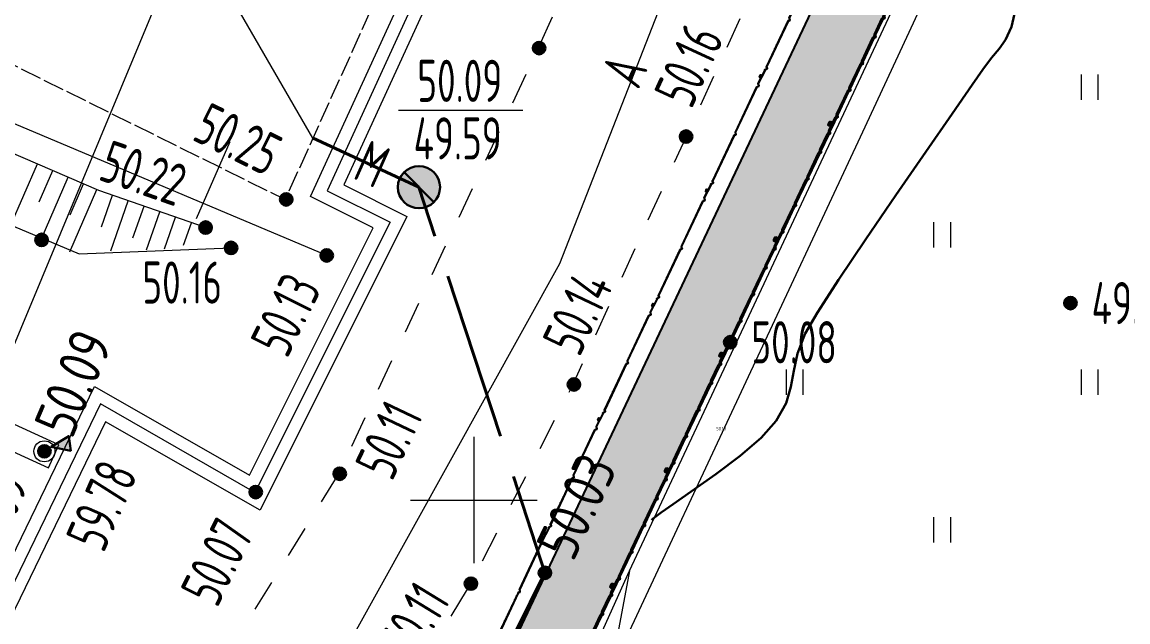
# Model space of a CAD drawing. Extents: x 1098675 to 1099684, y 381052 to 381453.
# Drawn here: x 1099389.28 to 1099415.52, y 381297.11 to 381311.34 of the extents above; entities that cross this region are included whole.
import ezdxf
from ezdxf.enums import TextEntityAlignment as Align

# ---------------------------------------------------------------- set-up
doc = ezdxf.new("R2010")
doc.units = 0
doc.header["$MEASUREMENT"] = 0
for name, pattern in [('500_122_1_5', [10, 8, -2]), ('500_13', [1, 1, 0]), ('P1_5x1_5', [3, 1.5, -1.5]), ('Территория ПС Мелитопольская$0$GOST2.303 5', [24, 20, -1.5, 1, -1.5])]:
    doc.linetypes.add(name, pattern=pattern)
doc.layers.get('0').update_dxf_attribs({"linetype": 'CONTINUOUS', "lineweight": 0})
for name, color, linetype in [('С_ВЫСОТА', 252, 'CONTINUOUS'), ('Территория ПС Мелитопольская$0$0.4 Тропа обхода', 8, 'CONTINUOUS'), ('Территория ПС Мелитопольская$0$3_Осевая', 3, 'Территория ПС Мелитопольская$0$GOST2.303 5'), ('Территория ПС Мелитопольская$0$5_Заштрих', 6, 'CONTINUOUS')]:
    doc.layers.add(name, color=color, linetype=linetype)
for name, color, linetype, lineweight in [('Съемка', 253, 'CONTINUOUS', 20), ('Территория ПС Мелитопольская$0$0.2 Внешнее ограждение', 5, 'CONTINUOUS', 40), ('Тропа обхода предв.', 7, 'CONTINUOUS', 0)]:
    doc.layers.add(name, color=color, linetype=linetype, lineweight=lineweight)
doc.layers.add('Территория ПС Мелитопольская$0$0.3 Внутреннее ограждение', color=7, linetype='CONTINUOUS', true_color=0x93278f)
doc.styles.add('TOPO_D431', font='GOST2304A.ttf')
doc.styles.add('txt', font='GOST2304A.ttf')
doc.styles.add('ГОСТ', font='GOST2304A.ttf', dxfattribs={"height": 2.5})
doc.styles.add('Территория ПС Мелитопольская$0$Standard', font='GOST2304A.ttf')
doc.linetypes.add('g5_119_1', pattern='A,4,-1,[31,GUGK_2005.shx,S=0.1,R=0,X=0,Y=0],0.35,[31,GUGK_2005.shx,S=0.08,R=0,X=0,Y=0],3.3,[31,GUGK_2005.shx,S=0.08,R=180,X=0,Y=0],0.35,[31,GUGK_2005.shx,S=0.1,R=180,X=0,Y=0],-1', length=10)
doc.linetypes.add('ЗАБбетКВ^1', pattern='A,2,-0.498,0,[133,ltypeshp.shx,S=0.04,R=0,X=-0.04,Y=0],-0.001,[133,ltypeshp.shx,S=0.08,R=0,X=-0.08,Y=0],-0.001,[132,ltypeshp.shx,S=0.5,R=0,X=-0.5,Y=0],-0.001,["|",txt,S=0.5,R=0,X=0,Y=0.5],-0.499,2', length=5)
doc.linetypes.add('ПОДОШВА_Дороги', pattern='A,0,[201,mapsigns2.shx,S=0.12,R=0,X=0,Y=0],-1.5', length=1.5)

# ---------------------------------------------------------------- blocks, each defined once
blk = doc.blocks.new('Территория ПС Мелитопольская$0$Панель_Н3030_150_сбоку')
for p, q in [((5, 0), (10, 0)), ((5, 0), (5, -185)), ((10, 0), (10, -185)), ((7, -190), (34, -223)), ((34, -227), (7, -260)), ((38, -220), (11, -187)), ((11, -263), (38, -230)), ((5, -265), (5, -885)), ((10, -265), (10, -885)), ((5, -965), (5, -1585)), ((7, -890), (34, -923)), ((34, -927), (7, -960)), ((10, -965), (10, -1585)), ((38, -920), (11, -887)), ((11, -963), (38, -930)), ((5, -1665), (5, -2285)), ((7, -1590), (34, -1623)), ((34, -1627), (7, -1660)), ((10, -1665), (10, -2285)), ((38, -1620), (11, -1587)), ((11, -1663), (38, -1630)), ((7, -2290), (34, -2323)), ((34, -2327), (7, -2360)), ((38, -2320), (11, -2287)), ((11, -2363), (38, -2330)), ((5, -2365), (5, -2785)), ((10, -2365), (10, -2785)), ((5, -2865), (5, -3030)), ((7, -2790), (34, -2823)), ((34, -2827), (7, -2860)), ((10, -2865), (10, -3030)), ((38, -2820), (11, -2787)), ((11, -2863), (38, -2830)), ((5, -3030), (10, -3030))]:
    blk.add_line(p, q)
for centre in [(3, -25), (3, -175), (33, -225), (3, -275), (3, -425), (3, -575), (3, -725), (3, -875), (3, -975), (33, -925), (3, -1125), (3, -1275), (3, -1425), (3, -1575), (3, -1675), (3, -1825), (33, -1625), (3, -1975), (3, -2125), (3, -2275), (33, -2325), (3, -2375), (3, -2525), (3, -2675), (3, -2775), (3, -2875), (33, -2825), (3, -3025)]:
    blk.add_circle(centre, 2.5)
for centre, radius, start, end in [((13, -185), 7.5, 180, 219.486), ((13, -265), 7.5, 140.514, 180), ((13, -185), 2.5, 180, 219.486), ((33, -225), 7.5, 320.514, 39.486), ((13, -265), 2.5, 140.514, 180), ((13, -885), 7.5, 180, 219.486), ((13, -965), 7.5, 140.514, 180), ((13, -885), 2.5, 180, 219.486), ((13, -965), 2.5, 140.514, 180), ((33, -925), 7.5, 320.514, 39.486), ((13, -1585), 7.5, 180, 219.486), ((13, -1665), 7.5, 140.514, 180), ((13, -1585), 2.5, 180, 219.486), ((13, -1665), 2.5, 140.514, 180), ((33, -1625), 7.5, 320.514, 39.486), ((13, -2285), 7.5, 180, 219.486), ((13, -2365), 7.5, 140.514, 180), ((13, -2285), 2.5, 180, 219.486), ((33, -2325), 7.5, 320.514, 39.486), ((13, -2365), 2.5, 140.514, 180), ((13, -2785), 7.5, 180, 219.486), ((13, -2865), 7.5, 140.514, 180), ((13, -2785), 2.5, 180, 219.486), ((13, -2865), 2.5, 140.514, 180), ((33, -2825), 7.5, 320.514, 39.486)]:
    blk.add_arc(centre, radius, start, end)
blk = doc.blocks.new('*U75')
at = {"layer": 'Территория ПС Мелитопольская$0$5_Заштрих'}
h = blk.add_hatch(dxfattribs=at)
h.set_pattern_fill('ANSI31', color=256)
h.set_pattern_definition([(45, (-3717.2358, -503.4625), (-2.245064, 2.245064), [])])
edge = h.paths.add_edge_path()
edge.add_line((-40, 34), (-40, -34))
edge.add_arc((-34, -34), 6, 180, 270)
edge.add_line((-34, -40), (34, -40))
edge.add_arc((34, -34), 6, 270, 360)
edge.add_line((40, -34), (40, 34))
edge.add_arc((34, 34), 6, 0, 90)
edge.add_line((34, 40), (-34, 40))
edge.add_arc((-34, 34), 6, 90, 180)
edge = h.paths.add_edge_path(flags=16)
edge.add_line((-37, 34), (-37, -34))
edge.add_arc((-34, -34), 3, 180, 270)
edge.add_line((-34, -37), (34, -37))
edge.add_arc((34, -34), 3, 270, 360)
edge.add_line((37, -34), (37, 34))
edge.add_arc((34, 34), 3, 360, 450)
edge.add_line((34, 37), (-34, 37))
edge.add_arc((-34, 34), 3, 90, 180)
for points in [[(34, 40), (-34, 40, 0.414214), (-40, 34), (-40, -34, 0.414214), (-34, -40), (34, -40, 0.414214), (40, -34), (40, 34, 0.414214)], [(34, 37), (-34, 37, 0.414214), (-37, 34), (-37, -34, 0.414214), (-34, -37), (34, -37, 0.414214), (37, -34), (37, 34, 0.414214)]]:
    blk.add_lwpolyline(points, format="xyb", close=True)
at = {"layer": 'Территория ПС Мелитопольская$0$3_Осевая'}
for p, q in [((-80, 0), (80, 0)), ((0, -80), (0, 80))]:
    blk.add_line(p, q, dxfattribs=at)
at = {"style": 'Территория ПС Мелитопольская$0$Standard', "flags": 9}
for tag, p in [('НАИМЕНОВАНИЕ', (71, -97)), ('ЕД.ИЗМ', (71, -177))]:
    blk.add_attdef(tag, p, '', height=50, dxfattribs=at)
blk = doc.blocks.new('*U64')
at = {"xscale": -1}
for name, p, rotation in [('Территория ПС Мелитопольская$0$Панель_Н3030_150_сбоку', (-5978, -13931), 156.7793605195325), ('*U75', (-6010, -13917), 66.77936051953246), ('Территория ПС Мелитопольская$0$Панель_Н3030_150_сбоку', (-7172, -16715), 156.7793605195325), ('Территория ПС Мелитопольская$0$Панель_Н3030_150_сбоку', (-8367, -19500), 156.7793605195325), ('*U75', (-7205, -16702), 66.77936051953246), ('*U75', (-8399, -19486), 66.77936051953246), ('Территория ПС Мелитопольская$0$Панель_Н3030_150_сбоку', (-9562, -22284), 156.7793605195325), ('Территория ПС Мелитопольская$0$Панель_Н3030_150_сбоку', (-10756, -25069), 156.7793605195325), ('*U75', (-9594, -22271), 66.77936051953246), ('Территория ПС Мелитопольская$0$Панель_Н3030_150_сбоку', (-11951, -27854), 156.7793605195325), ('*U75', (-10789, -25055), 66.77936051953246)]:
    blk.add_blockref(name, p, dxfattribs=dict(at, rotation=rotation))
blk = doc.blocks.new('Территория ПС Мелитопольская$0$3D Панель ограждения L3030')
for p, q in [((5, -185), (5, 0)), ((5, 0), (10, 0)), ((7, -190), (34, -223)), ((34, -227), (7, -260)), ((10, -185), (10, 0)), ((38, -220), (11, -187)), ((11, -263), (38, -230)), ((34, -223), (38, -220)), ((34, -227), (38, -230)), ((5, -1460), (5, -265)), ((10, -1461), (10, -265)), ((5, -1540), (5, -2735)), ((34, -1498), (7, -1465)), ((7, -1535), (34, -1502)), ((10, -1540), (10, -2735)), ((11, -1462), (38, -1495)), ((38, -1505), (11, -1538)), ((34, -1498), (38, -1495)), ((34, -1502), (38, -1505)), ((5, -2815), (5, -3000)), ((34, -2773), (7, -2740)), ((7, -2810), (34, -2777)), ((10, -2815), (10, -3000)), ((11, -2737), (38, -2770)), ((38, -2780), (11, -2813)), ((34, -2773), (38, -2770)), ((34, -2777), (38, -2780)), ((5, -3000), (10, -3000))]:
    blk.add_line(p, q)
for centre in [(3, -25), (3, -175), (33, -225), (3, -275), (3, -425), (3, -575), (3, -725), (3, -825), (3, -975), (3, -1125), (3, -1275), (3, -1375), (3, -1450), (3, -1550), (33, -1500), (3, -1625), (3, -1725), (3, -1875), (3, -2025), (3, -2175), (3, -2275), (3, -2425), (3, -2575), (3, -2725), (3, -2825), (33, -2775), (3, -2975)]:
    blk.add_circle(centre, 2.5)
for centre, radius, start, end in [((13, -185), 7.5, 180, 219.486), ((13, -265), 7.5, 140.514, 180), ((13, -185), 2.5, 180, 219.486), ((33, -225), 2.5, 320.514, 39.486), ((33, -225), 7.5, 320.514, 39.486), ((13, -265), 2.5, 140.514, 180), ((13, -1460), 7.5, 180, 219.486), ((13, -1540), 7.5, 140.514, 180), ((13, -1460), 2.5, 180, 219.486), ((13, -1540), 2.5, 140.514, 180), ((33, -1500), 2.5, 320.514, 39.486), ((33, -1500), 7.5, 320.514, 39.486), ((13, -2735), 7.5, 180, 219.486), ((13, -2815), 7.5, 140.514, 180), ((13, -2735), 2.5, 180, 219.486), ((13, -2815), 2.5, 140.514, 180), ((33, -2775), 2.5, 320.514, 39.486), ((33, -2775), 7.5, 320.514, 39.486)]:
    blk.add_arc(centre, radius, start, end)
blk = doc.blocks.new('*U100')
at = {"layer": 'Территория ПС Мелитопольская$0$5_Заштрих'}
h = blk.add_hatch(dxfattribs=at)
h.set_pattern_fill('ANSI31', color=256)
h.set_pattern_definition([(45, (-3707.2358, -503.4625), (-2.245064, 2.245064), [])])
edge = h.paths.add_edge_path()
edge.add_line((-20, 27), (-20, -27))
edge.add_arc((-17, -27), 3, 180, 270)
edge.add_line((-17, -30), (17, -30))
edge.add_arc((17, -27), 3, 270, 360)
edge.add_line((20, -27), (20, 27))
edge.add_arc((17, 27), 3, 360, 450)
edge.add_line((17, 30), (-17, 30))
edge.add_arc((-17, 27), 3, 89.9979, 180.0021)
edge = h.paths.add_edge_path(flags=16)
edge.add_line((-18, 27), (-18, -27))
edge.add_arc((-17, -27), 1.5, 180, 270)
edge.add_line((-17, -28), (17, -28))
edge.add_arc((17, -27), 1.5, 270, 360)
edge.add_line((19, -27), (19, 27))
edge.add_arc((17, 27), 1.5, 360, 450)
edge.add_line((17, 29), (-17, 29))
edge.add_arc((-17, 27), 1.5, 90, 180)
for points in [[(-17, -30), (17, -30, 0.414214), (20, -27), (20, 27, 0.414214), (17, 30), (-17, 30, 0.414214), (-20, 27), (-20, -27, 0.414214)], [(-17, -28), (17, -28, 0.414214), (19, -27), (19, 27, 0.414214), (17, 29), (-17, 29, 0.414214), (-18, 27), (-18, -27, 0.414214)]]:
    blk.add_lwpolyline(points, format="xyb", close=True)
at = {"layer": 'Территория ПС Мелитопольская$0$3_Осевая'}
for p, q in [((-20, 0), (20, 0)), ((0, -30), (0, 30))]:
    blk.add_line(p, q, dxfattribs=at)
blk = doc.blocks.new('*U88')
at = {"xscale": -1, "rotation": 156.775809013381}
for name, p in [('Территория ПС Мелитопольская$0$3D Панель ограждения L3030', (-4737, -11031)), ('*U100', (-4750, -11025)), ('Территория ПС Мелитопольская$0$3D Панель ограждения L3030', (-5920, -13788)), ('Территория ПС Мелитопольская$0$3D Панель ограждения L3030', (-7103, -16544)), ('*U100', (-5933, -13782)), ('*U100', (-7116, -16539)), ('Территория ПС Мелитопольская$0$3D Панель ограждения L3030', (-8286, -19301)), ('Территория ПС Мелитопольская$0$3D Панель ограждения L3030', (-9469, -22058)), ('*U100', (-8299, -19295)), ('*U100', (-9482, -22052)), ('Территория ПС Мелитопольская$0$3D Панель ограждения L3030', (-10652, -24815))]:
    blk.add_blockref(name, p, dxfattribs=at)
blk = doc.blocks.new('Территория ПС Мелитопольская')
at = {"layer": 'Территория ПС Мелитопольская$0$0.4 Тропа обхода', "transparency": 33554534}
h = blk.add_hatch(color=256, dxfattribs=at)
h.dxf.hatch_style = 1
h.paths.add_polyline_path([(782981, 504307), (781510, 504938), (759016, 452508), (614317, 515898), (613675, 514432), (759851, 450395)])
h.paths.add_polyline_path([(784251, 511326), (785722, 510695), (803315, 551703), (801844, 552334)])
at = {"layer": 'Территория ПС Мелитопольская$0$0.4 Тропа обхода'}
blk.add_lwpolyline([(785722, 510695), (803315, 551703), (801844, 552334), (784251, 511326), (785722, 510695)], dxfattribs=at)
at = {"layer": 'Территория ПС Мелитопольская$0$0.2 Внешнее ограждение'}
blk.add_blockref('*U64', (802270, 549266), dxfattribs=at)
at = {"layer": 'Территория ПС Мелитопольская$0$0.3 Внутреннее ограждение'}
blk.add_blockref('*U88', (799314, 547450), dxfattribs=at)
blk = doc.blocks.new('Съемка')
at = {"layer": 'Съемка', "linetype": 'Continuous', "lineweight": -2}
h = blk.add_hatch(color=8, dxfattribs=at)
h.dxf.hatch_style = 1
edge = h.paths.add_edge_path()
edge.add_arc((1099401.551, 381310.724), 0.15, 0, 360)
h = blk.add_hatch(color=8, dxfattribs=at)
h.dxf.hatch_style = 1
edge = h.paths.add_edge_path()
edge.add_arc((1099401.551, 381310.724), 0.15, 0, 360)
h = blk.add_hatch(color=8, dxfattribs=at)
h.dxf.hatch_style = 1
edge = h.paths.add_edge_path()
edge.add_arc((1099405.038, 381308.624), 0.15, 0, 360)
at = {"layer": 'Съемка', "true_color": 0xffffff}
h = blk.add_hatch(color=7, dxfattribs=at)
h.dxf.hatch_style = 1
edge = h.paths.add_edge_path()
edge.add_arc((1099398.699, 381307.424), 0.5, 0, 360)
at = {"layer": 'Съемка', "linetype": 'Continuous', "lineweight": -2}
h = blk.add_hatch(color=8, dxfattribs=at)
h.dxf.hatch_style = 1
edge = h.paths.add_edge_path()
edge.add_arc((1099395.549, 381307.134), 0.15, 0, 360)
h = blk.add_hatch(color=8, dxfattribs=at)
h.dxf.hatch_style = 1
edge = h.paths.add_edge_path()
edge.add_arc((1099395.549, 381307.134), 0.15, 0, 360)
h = blk.add_hatch(color=8, dxfattribs=at)
h.dxf.hatch_style = 1
edge = h.paths.add_edge_path()
edge.add_arc((1099393.636, 381306.465), 0.15, 0, 360)
h = blk.add_hatch(color=8, dxfattribs=at)
h.dxf.hatch_style = 1
edge = h.paths.add_edge_path()
edge.add_arc((1099393.636, 381306.465), 0.15, 0, 360)
h = blk.add_hatch(color=8, dxfattribs=at)
h.dxf.hatch_style = 1
edge = h.paths.add_edge_path()
edge.add_arc((1099389.747, 381306.173), 0.15, 0, 360)
h = blk.add_hatch(color=8, dxfattribs=at)
h.dxf.hatch_style = 1
edge = h.paths.add_edge_path()
edge.add_arc((1099389.747, 381306.173), 0.15, 0, 360)
h = blk.add_hatch(color=8, dxfattribs=at)
h.dxf.hatch_style = 1
edge = h.paths.add_edge_path()
edge.add_arc((1099394.241, 381305.983), 0.15, 0, 360)
h = blk.add_hatch(color=8, dxfattribs=at)
h.dxf.hatch_style = 1
edge = h.paths.add_edge_path()
edge.add_arc((1099394.241, 381305.983), 0.15, 0, 360)
h = blk.add_hatch(color=8, dxfattribs=at)
h.dxf.hatch_style = 1
edge = h.paths.add_edge_path()
edge.add_arc((1099396.511, 381305.804), 0.15, 0, 360)
h = blk.add_hatch(color=8, dxfattribs=at)
h.dxf.hatch_style = 1
edge = h.paths.add_edge_path()
edge.add_arc((1099414.157, 381304.674), 0.15, 0, 360)
h = blk.add_hatch(color=8, dxfattribs=at)
h.dxf.hatch_style = 1
edge = h.paths.add_edge_path()
edge.add_arc((1099406.085, 381303.745), 0.15, 0, 360)
h = blk.add_hatch(color=8, dxfattribs=at)
h.dxf.hatch_style = 1
edge = h.paths.add_edge_path()
edge.add_arc((1099402.375, 381302.743), 0.15, 0, 360)
h = blk.add_hatch(color=8, dxfattribs=at)
h.dxf.hatch_style = 1
edge = h.paths.add_edge_path()
edge.add_arc((1099402.375, 381302.743), 0.15, 0, 360)
at = {"layer": 'Съемка', "lineweight": -2}
blk.add_hatch(color=8, dxfattribs=at).paths.add_polyline_path([(1099390.437, 381301.172), (1099389.971, 381301.26), (1099390.391, 381301.519)])
at = {"layer": 'Съемка', "linetype": 'Continuous', "lineweight": -2}
h = blk.add_hatch(color=8, dxfattribs=at)
h.dxf.hatch_style = 1
edge = h.paths.add_edge_path()
edge.add_arc((1099389.812, 381301.157), 0.15, 0, 360)
h = blk.add_hatch(color=8, dxfattribs=at)
h.dxf.hatch_style = 1
edge = h.paths.add_edge_path()
edge.add_arc((1099389.812, 381301.157), 0.15, 0, 360)
h = blk.add_hatch(color=8, dxfattribs=at)
edge = h.paths.add_edge_path()
edge.add_arc((1099389.812, 381301.157), 0.05, 0, 360)
h = blk.add_hatch(color=8, dxfattribs=at)
h.dxf.hatch_style = 1
edge = h.paths.add_edge_path()
edge.add_arc((1099396.82, 381300.626), 0.15, 0, 360)
h = blk.add_hatch(color=8, dxfattribs=at)
h.dxf.hatch_style = 1
edge = h.paths.add_edge_path()
edge.add_arc((1099396.82, 381300.626), 0.15, 0, 360)
h = blk.add_hatch(color=8, dxfattribs=at)
h.dxf.hatch_style = 1
edge = h.paths.add_edge_path()
edge.add_arc((1099394.828, 381300.189), 0.15, 0, 360)
h = blk.add_hatch(color=8, dxfattribs=at)
h.dxf.hatch_style = 1
edge = h.paths.add_edge_path()
edge.add_arc((1099394.828, 381300.189), 0.15, 0, 360)
h = blk.add_hatch(color=8, dxfattribs=at)
h.dxf.hatch_style = 1
edge = h.paths.add_edge_path()
edge.add_arc((1099401.689, 381298.274), 0.15, 0, 360)
h = blk.add_hatch(color=8, dxfattribs=at)
h.dxf.hatch_style = 1
edge = h.paths.add_edge_path()
edge.add_arc((1099399.932, 381298.017), 0.15, 0, 360)
h = blk.add_hatch(color=8, dxfattribs=at)
h.dxf.hatch_style = 1
edge = h.paths.add_edge_path()
edge.add_arc((1099399.932, 381298.017), 0.15, 0, 360)
at = {"layer": 'Съемка', "color": 8, "linetype": 'Continuous', "lineweight": 20}
for p, q in [((1099414.416, 381309.495), (1099414.416, 381310.095)), ((1099414.416, 381309.495), (1099414.416, 381310.095)), ((1099414.816, 381309.495), (1099414.816, 381310.095)), ((1099414.816, 381309.495), (1099414.816, 381310.095)), ((1099410.916, 381305.995), (1099410.916, 381306.595)), ((1099410.916, 381305.995), (1099410.916, 381306.595)), ((1099411.316, 381305.995), (1099411.316, 381306.595)), ((1099411.316, 381305.995), (1099411.316, 381306.595)), ((1099407.416, 381302.495), (1099407.416, 381303.095)), ((1099407.416, 381302.495), (1099407.416, 381303.095)), ((1099407.816, 381302.495), (1099407.816, 381303.095)), ((1099407.816, 381302.495), (1099407.816, 381303.095)), ((1099414.416, 381302.495), (1099414.416, 381303.095)), ((1099414.416, 381302.495), (1099414.416, 381303.095)), ((1099414.816, 381302.495), (1099414.816, 381303.095)), ((1099414.816, 381302.495), (1099414.816, 381303.095)), ((1099410.916, 381298.995), (1099410.916, 381299.595)), ((1099410.916, 381298.995), (1099410.916, 381299.595)), ((1099411.316, 381298.995), (1099411.316, 381299.595)), ((1099411.316, 381298.995), (1099411.316, 381299.595))]:
    blk.add_line(p, q, dxfattribs=at)
at = {"layer": 'Съемка', "color": 8, "lineweight": 0, "flags": 128}
for points in [[(1099396.511, 381305.804), (1099365.454, 381318.904), (1099357.577, 381322.286), (1099347.455, 381326.639), (1099339.815, 381330.93), (1099334.713, 381333.856), (1099327.637, 381337.864), (1099318.126, 381345.489), (1099316.592, 381346.869), (1099309.325, 381353.681), (1099307.625, 381355.309), (1099304.03, 381360.792)], [(1099393.636, 381306.465), (1099391.102, 381307.345), (1099379.752, 381312.248), (1099371.999, 381315.302), (1099361.024, 381320.594), (1099346.329, 381326.754)], [(1099396.182, 381308.588), (1099394.465, 381311.557), (1099396.633, 381316.107)]]:
    blk.add_lwpolyline(points, dxfattribs=at)
at = {"layer": 'Съемка', "color": 8, "linetype": 'g5_119_1', "flags": 128}
for points in [[(1099384.465, 381342.903), (1099387.085, 381348.742), (1099395.466, 381349.306), (1099414.848, 381339.88), (1099411.574, 381331.936), (1099408.8, 381322.917), (1099402.036, 381305.607), (1099381.073, 381267.855)], [(1099415.119, 381321.431), (1099409.223, 381308.727), (1099400.751, 381290.603), (1099391.951, 381272.65), (1099387.253, 381269.249), (1099385.459, 381270.133), (1099380.352, 381268.703), (1099374.915, 381258.006), (1099367.804, 381241.407), (1099365.109, 381235.492), (1099360.659, 381230.088), (1099360.318, 381229.735), (1099355.118, 381224.331), (1099352.903, 381224.95), (1099347.152, 381220.376), (1099346.612, 381218.195)], [(1099401.264, 381317.699), (1099396.519, 381307.339), (1099398.014, 381306.594), (1099394.808, 381300.177), (1099391.142, 381302.287), (1099384.079, 381287.704), (1099376.3, 381291.313)], [(1099403.697, 381298.318), (1099389.657, 381223.423), (1099405.126, 381183.445)]]:
    blk.add_lwpolyline(points, dxfattribs=at)
at = {"layer": 'Съемка', "color": 8}
for points in [[(1099404.382, 381323.677), (1099401.54, 381317.575), (1099396.915, 381307.478), (1099398.414, 381306.729), (1099394.935, 381299.759), (1099391.261, 381301.855), (1099384.219, 381287.309), (1099376.008, 381291.211), (1099376.3, 381291.745), (1099383.937, 381288.101), (1099391.001, 381302.695), (1099394.681, 381300.595), (1099397.609, 381306.46), (1099396.127, 381307.2), (1099400.837, 381317.482), (1099381.354, 381327.241), (1099369.816, 381332.946), (1099369.113, 381331.259), (1099368.464, 381331.543), (1099369.207, 381333.321), (1099364.091, 381335.741), (1099351.161, 381341.524), (1099345.829, 381330.233), (1099340.338, 381317.502)], [(1099394.214, 381308.504), (1099393.414, 381306.674)]]:
    blk.add_lwpolyline(points, dxfattribs=at)
at = {"layer": 'Съемка', "color": 8, "lineweight": 30, "ltscale": 0.5, "flags": 128}
blk.add_lwpolyline([(1099404.219, 381299.535), (1099404.289, 381299.589), (1099404.447, 381299.706), (1099404.727, 381299.905), (1099405.159, 381300.204), (1099405.743, 381300.615), (1099406.317, 381301.047), (1099406.816, 381301.475), (1099407.174, 381301.877), (1099407.41, 381302.302), (1099407.525, 381302.687), (1099407.591, 381303.067), (1099407.679, 381303.476), (1099407.862, 381303.95), (1099408.153, 381304.448), (1099408.657, 381305.229), (1099409.302, 381306.192), (1099410.016, 381307.237), (1099410.723, 381308.262), (1099411.351, 381309.167), (1099411.828, 381309.851), (1099412.078, 381310.214), (1099412.286, 381310.493), (1099412.462, 381310.704), (1099412.617, 381310.924), (1099412.76, 381311.227), (1099412.832, 381311.54)], dxfattribs=at)
at = {"layer": 'Съемка', "color": 8, "linetype": 'Continuous', "lineweight": 20}
blk.add_lwpolyline([(1099372.669, 381262.966), (1099369.661, 381269.488), (1099375.012, 381270.871), (1099388.313, 381301.816), (1099395.396, 381318.834), (1099399.824, 381326.989)], dxfattribs=at)
at = {"layer": 'Съемка', "color": 8, "linetype": 'ПОДОШВА_Дороги', "lineweight": 0, "ltscale": 0.5, "flags": 128}
blk.add_lwpolyline([(1099346.809, 381324.863), (1099357.713, 381320.031), (1099371.395, 381313.738), (1099383.159, 381308.987), (1099390.635, 381305.84), (1099394.241, 381305.983)], dxfattribs=at)
at = {"layer": 'Съемка', "color": 8, "linetype": '500_13', "ltscale": 0.5, "flags": 128}
blk.add_lwpolyline([(1099379.753, 381314.934), (1099384.249, 381324.657), (1099397.631, 381318.144), (1099398.874, 381317.252), (1099398.595, 381313.919), (1099395.522, 381307.129), (1099379.753, 381314.934)], dxfattribs=at)
at = {"layer": 'Съемка', "color": 8, "linetype": 'P1_5x1_5', "ltscale": 0.5, "flags": 128}
for points in [[(1099394.493, 381278.905), (1099372.49, 381287.742), (1099374.034, 381291.264), (1099382.439, 381287.262), (1099385.987, 381287.401), (1099387.842, 381288.198), (1099393.62, 381295.475), (1099396.792, 381300.611), (1099401.527, 381310.714), (1099404.4, 381317.082), (1099405.699, 381321.645), (1099406.242, 381322.81), (1099405.92, 381322.96)], [(1099410.708, 381320.954), (1099407.896, 381314.88), (1099402.351, 381302.744), (1099399.919, 381298.009), (1099393.587, 381287.66), (1099397.348, 381284.999)]]:
    blk.add_lwpolyline(points, dxfattribs=at)
at = {"layer": 'Съемка', "color": 8, "linetype": 'ЗАБбетКВ^1', "ltscale": 0.5, "flags": 128}
blk.add_lwpolyline([(1099301.955, 381258.098), (1099311.566, 381253.791), (1099323.841, 381248.322), (1099332.114, 381244.408), (1099343.396, 381239.177), (1099352.139, 381235.192), (1099359.005, 381232.409), (1099358.75, 381230.702), (1099360.214, 381229.758), (1099370.634, 381227.471), (1099377.284, 381241.662), (1099382.961, 381253.695), (1099388.034, 381264.93), (1099389.194, 381267.819), (1099394.493, 381278.905), (1099397.348, 381284.999), (1099401.87, 381294.263), (1099403.697, 381298.318), (1099413.329, 381318.889), (1099413.649, 381319.569)], dxfattribs=at)
at = {"layer": 'Съемка', "color": 8, "flags": 128}
blk.add_lwpolyline([(1099398.212, 381309.254), (1099401.167, 381309.254)], dxfattribs=at)
at = {"layer": 'Съемка', "color": 8, "linetype": '500_122_1_5', "lineweight": 40, "ltscale": 0.5, "flags": 128}
blk.add_lwpolyline([(1099396.177, 381308.597), (1099398.699, 381307.424), (1099401.689, 381298.274), (1099373.804, 381242.377), (1099364.322, 381241.754)], dxfattribs=at)
at = {"layer": 'Съемка', "color": 8, "lineweight": 0}
for points in [[(1099389.003, 381306.49), (1099389.645, 381307.975)], [(1099389.69, 381307.078), (1099390.009, 381307.817)], [(1099389.737, 381306.187), (1099390.373, 381307.66)], [(1099390.417, 381305.894), (1099391.053, 381307.366)], [(1099390.421, 381306.769), (1099390.738, 381307.502)], [(1099391.164, 381306.481), (1099391.428, 381307.235)], [(1099391.388, 381305.917), (1099391.802, 381307.104)], [(1099391.914, 381306.22), (1099392.177, 381306.974)], [(1099392.235, 381305.935), (1099392.552, 381306.843)], [(1099392.663, 381305.958), (1099392.926, 381306.712)], [(1099393.115, 381306.049), (1099393.301, 381306.581)]]:
    blk.add_lwpolyline(points, dxfattribs=at)
at = {"layer": 'Съемка', "color": 8, "linetype": 'Continuous', "lineweight": -2}
blk.add_lwpolyline([(1099398.346, 381307.777), (1099399.053, 381307.07)], dxfattribs=at)
at = {"layer": 'Съемка', "color": 8, "linetype": 'Continuous', "flags": 128}
blk.add_lwpolyline([(1099379.456, 381306.212), (1099379.206, 381305.667), (1099389.907, 381300.766), (1099390.157, 381301.312)], close=True, dxfattribs=at)
at = {"layer": 'Съемка', "color": 8, "linetype": 'Continuous', "lineweight": 20}
blk.add_lwpolyline([(1099389.562, 381303.157, 0, 0, 0), (1099389.412, 381302.307, 0, 0, 0), (1099389.912, 381302.657, 0, 0, 0), (1099389.835, 381301.706, 0.25, 0, 0), (1099389.812, 381301.407, 0, 0, 0)], format="xyseb", dxfattribs=at)
at = {"layer": 'Съемка', "color": 8, "linetype": 'Continuous', "lineweight": -2, "flags": 128}
blk.add_lwpolyline([(1099390.437, 381301.172), (1099389.971, 381301.26), (1099390.391, 381301.519), (1099390.437, 381301.172), (1099390.437, 381301.172)], close=True, dxfattribs=at)
at = {"layer": 'Съемка', "color": 8, "linetype": 'Continuous', "lineweight": 20, "flags": 128}
for points in [[(1099400, 381301.5), (1099400, 381298.5)], [(1099398.5, 381300), (1099401.5, 381300)]]:
    blk.add_lwpolyline(points, dxfattribs=at)
at = {"layer": 'Съемка', "color": 8, "linetype": 'Continuous', "lineweight": -2}
for centre, radius in [((1099401.551, 381310.724), 0.15), ((1099401.551, 381310.724), 0.15), ((1099405.038, 381308.624), 0.15), ((1099398.699, 381307.424), 0.5), ((1099395.549, 381307.134), 0.15), ((1099395.549, 381307.134), 0.15), ((1099393.636, 381306.465), 0.15), ((1099393.636, 381306.465), 0.15), ((1099389.747, 381306.173), 0.15), ((1099389.747, 381306.173), 0.15), ((1099394.241, 381305.983), 0.15), ((1099394.241, 381305.983), 0.15), ((1099396.511, 381305.804), 0.15), ((1099414.157, 381304.674), 0.15), ((1099406.085, 381303.745), 0.15), ((1099402.375, 381302.743), 0.15), ((1099402.375, 381302.743), 0.15), ((1099389.812, 381301.157), 0.15), ((1099389.812, 381301.157), 0.15), ((1099389.812, 381301.157), 0.05), ((1099396.82, 381300.626), 0.15), ((1099396.82, 381300.626), 0.15), ((1099394.828, 381300.189), 0.15), ((1099394.828, 381300.189), 0.15), ((1099401.689, 381298.274), 0.15), ((1099399.932, 381298.017), 0.15), ((1099399.932, 381298.017), 0.15)]:
    blk.add_circle(centre, radius, dxfattribs=at)
at = {"layer": 'Съемка', "color": 8, "linetype": 'Continuous', "lineweight": 20}
blk.add_circle((1099389.812, 381301.157), 0.25, dxfattribs=at)
at = {"layer": 'Съемка', "color": 8, "lineweight": 30, "style": 'ГОСТ', "width": 0.8}
for s, rotation, p in [('50.16', 65.2679, (1099405.163, 381309.255)), ('50.25', 333.6665, (1099393.284, 381308.561)), ('50.22', 340.8369, (1099391.061, 381307.61)), ('50.13', 63.4708, (1099395.57, 381303.338)), ('50.14', 64.5704, (1099402.508, 381303.372)), ('50.11', 64.5704, (1099398.061, 381300.424)), ('50.09', 67.0281, (1099388.67, 381298.526)), ('50.07', 63.4708, (1099393.911, 381297.423)), ('50.11', 58.5398, (1099398.549, 381296.12))]:
    blk.add_text(s, height=1, rotation=rotation, dxfattribs=at).set_placement(p)
at = {"layer": 'Съемка', "color": 8, "style": 'ГОСТ', "width": 0.8}
for s, p in [('50.09', (1099399.668, 381309.948)), ('49.59', (1099399.618, 381308.582))]:
    blk.add_text(s, height=1, dxfattribs=at).set_placement(p, align=Align.MIDDLE_CENTER)
for s, rotation, p in [('А', 65.4441, (1099403.57, 381310.193)), ('М', 336, (1099397.59, 381307.973))]:
    blk.add_text(s, height=1, rotation=rotation, dxfattribs=at).set_placement(p, align=Align.MIDDLE_CENTER)
at = {"layer": 'Съемка', "color": 8, "lineweight": 30, "style": 'ГОСТ', "width": 0.8}
blk.add_text('50.16', height=1, dxfattribs=at).set_placement((1099392.136, 381304.662))
at = {"layer": 'Съемка', "color": 8, "linetype": 'Continuous', "lineweight": 30, "style": 'ГОСТ', "width": 0.8}
for s, p in [('49.72', (1099414.657, 381304.174)), ('50.08', (1099406.585, 381303.245))]:
    blk.add_text(s, height=1, dxfattribs=at).set_placement(p)
at = {"layer": 'Съемка', "color": 8, "linetype": 'Continuous', "lineweight": 30, "style": 'ГОСТ'}
for s, rotation, p in [('50.09', 67.0281, (1099390.467, 381301.423)), ('50.03', 64.5704, (1099402.355, 381298.511))]:
    blk.add_text(s, height=1, rotation=rotation, dxfattribs=at).set_placement(p)
at = {"layer": 'Съемка', "color": 8, "style": 'ГОСТ', "width": 0.8}
blk.add_text('59.78', height=1, rotation=66.4, dxfattribs=at).set_placement((1099390.759, 381298.925), align=Align.MIDDLE_LEFT)

msp = doc.modelspace()

# ---------------------------------------------------------------- block references
at = {"layer": 'Съемка', "color": 6, "lineweight": 30}
msp.add_blockref('Съемка', (0, 0), dxfattribs=at)

# ---------------------------------------------------------------- next in the draw order: block references
at = {"layer": 'Тропа обхода предв.', "xscale": 0.001, "yscale": 0.001, "zscale": 0.001, "rotation": 357.9626094329727}
msp.add_blockref('Территория ПС Мелитопольская', (1098593.679, 380802.216), dxfattribs=at)

# ---------------------------------------------------------------- next in the draw order: texts
at = {"layer": 'С_ВЫСОТА', "color": 1, "style": 'TOPO_D431'}
msp.add_text('50.18', height=0.08, dxfattribs=at).set_placement((1099405.755, 381301.696), align=Align.MIDDLE_LEFT)
msp.add_text('50.18', height=0.08, dxfattribs=at).set_placement((1099405.755, 381301.696), align=Align.MIDDLE_LEFT)

doc.saveas('drawing.dxf')
